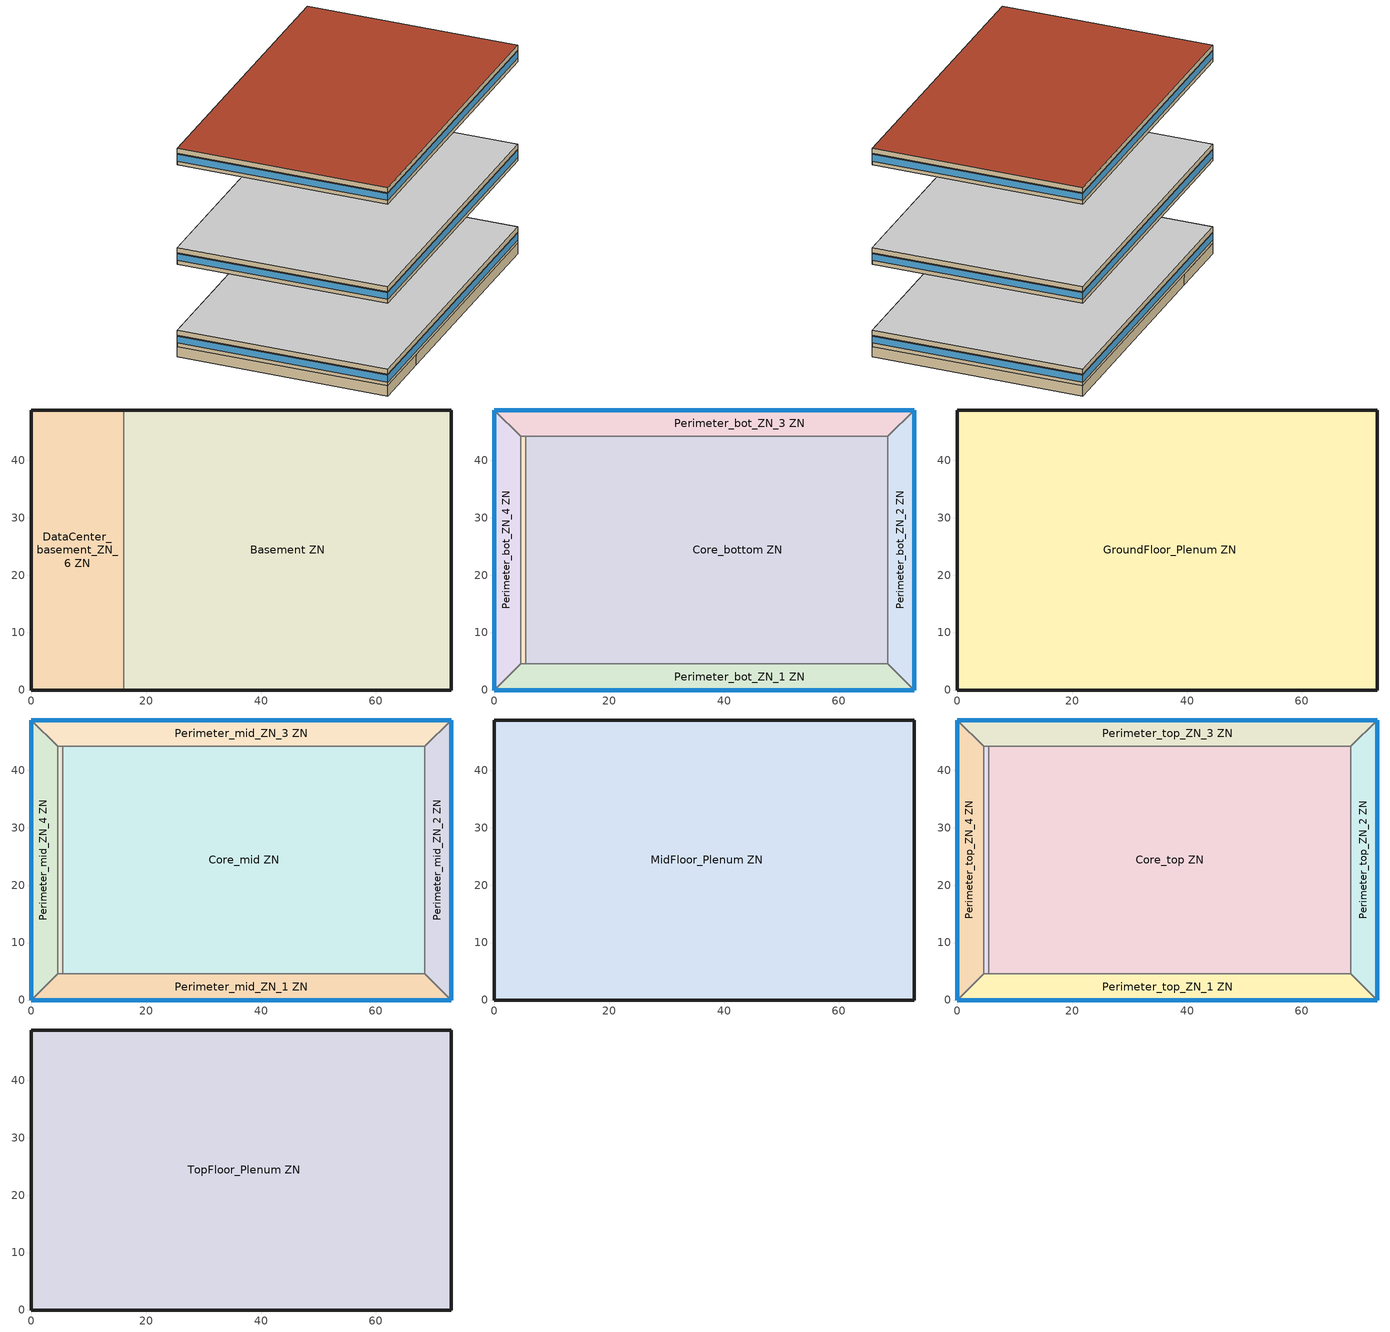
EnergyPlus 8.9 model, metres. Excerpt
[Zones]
Basement ZN
 floor ground (BTAP-Grnd-Floor-Mass:U-0.757): 73.11,48.74 73.11,0 16.08,0 16.08,48.74 z-2.44
 wall ground (BTAP-Grnd-Wall-Mass:U-0.568): 16.08,0 73.11,0 73.11,48.74 16.08,48.74 z-2.44:0
 wall to DataCenter_basement_ZN_6 ZN (BTAP-Int-Wall): 16.08,48.74 16.08,0 z-2.44:0
DataCenter_basement_ZN_6 ZN
 floor ground (BTAP-Grnd-Floor-Mass:U-0.757): 16.08,48.74 16.08,0 0,0 0,48.74 z-2.44
 wall ground (BTAP-Grnd-Wall-Mass:U-0.568): 16.08,48.74 0,48.74 0,0 16.08,0 z-2.44:0
Core_bottom ZN
 floor to Basement ZN (BTAP-Int-Floor): 68.53,44.16 68.53,4.57 16.08,4.57 16.08,44.16 z0
 floor to DataCenter_basement_ZN_6 ZN (BTAP-Int-Floor): 16.08,44.16 16.08,4.57 5.49,4.57 5.49,44.16 z0
 wall to Perimeter_bot_ZN_2 ZN (BTAP-Int-Wall): 68.53,4.57 68.53,44.16 z0:2.74
 wall to Perimeter_bot_ZN_3 ZN (BTAP-Int-Wall): 68.53,44.16 5.49,44.16 z0:2.74
 wall to Perimeter_bot_ZN_1 ZN (BTAP-Int-Wall): 5.49,4.57 68.53,4.57 z0:2.74
 wall to DataCenter_bot_ZN_6 ZN (BTAP-Int-Wall): 5.49,44.16 5.49,4.57 z0:2.74
DataCenter_bot_ZN_6 ZN
 floor to DataCenter_basement_ZN_6 ZN (BTAP-Int-Floor): 5.49,44.16 5.49,4.57 4.57,4.57 4.57,44.16 z0
 wall to Perimeter_bot_ZN_3 ZN (BTAP-Int-Wall): 5.49,44.16 4.57,44.16 z0:2.74
 wall to Perimeter_bot_ZN_1 ZN (BTAP-Int-Wall): 4.57,4.57 5.49,4.57 z0:2.74
 wall to Perimeter_bot_ZN_4 ZN (BTAP-Int-Wall): 4.57,44.16 4.57,4.57 z0:2.74
Perimeter_bot_ZN_1 ZN
 floor to DataCenter_basement_ZN_6 ZN (BTAP-Int-Floor): 16.08,4.57 16.08,0 0,0 4.57,4.57 z0
 floor to Basement ZN (BTAP-Int-Floor): 68.53,4.57 73.11,0 16.08,0 16.08,4.57 z0
 wall outside (BTAP-Ext-Wall-Mass:U-0.315): 0,0 73.11,0 z0:2.74
 wall to Perimeter_bot_ZN_2 ZN (BTAP-Int-Wall): 73.11,0 68.53,4.57 z0:2.74
 wall to Perimeter_bot_ZN_4 ZN (BTAP-Int-Wall): 4.57,4.57 0,0 z0:2.74
 window (BTAP-Ext-FixedWindow:U=0.240 SHGC=0.600): 0,0 73.11,0 z0.91:2.5
Perimeter_bot_ZN_2 ZN
 floor to Basement ZN (BTAP-Int-Floor): 73.11,48.74 73.11,0 68.53,4.57 68.53,44.16 z0
 wall outside (BTAP-Ext-Wall-Mass:U-0.315): 73.11,0 73.11,48.74 z0:2.74
 wall to Perimeter_bot_ZN_3 ZN (BTAP-Int-Wall): 73.11,48.74 68.53,44.16 z0:2.74
 window (BTAP-Ext-FixedWindow:U=0.240 SHGC=0.600): 73.11,0 73.11,48.74 z0.91:2.5
Perimeter_bot_ZN_3 ZN
 floor to DataCenter_basement_ZN_6 ZN (BTAP-Int-Floor): 16.08,48.74 16.08,44.16 4.57,44.16 0,48.74 z0
 floor to Basement ZN (BTAP-Int-Floor): 73.11,48.74 68.53,44.16 16.08,44.16 16.08,48.74 z0
 wall outside (BTAP-Ext-Wall-Mass:U-0.315): 73.11,48.74 0,48.74 z0:2.74
 wall to Perimeter_bot_ZN_4 ZN (BTAP-Int-Wall): 0,48.74 4.57,44.16 z0:2.74
 window (BTAP-Ext-FixedWindow:U=0.240 SHGC=0.600): 73.11,48.74 0,48.74 z0.91:2.5
Perimeter_bot_ZN_4 ZN
 floor to DataCenter_basement_ZN_6 ZN (BTAP-Int-Floor): 0,48.74 4.57,44.16 4.57,4.57 0,0 z0
 wall outside (BTAP-Ext-Wall-Mass:U-0.315): 0,48.74 0,0 z0:2.74
 window (BTAP-Ext-FixedWindow:U=0.240 SHGC=0.600): 0,48.74 0,0 z0.91:2.5
GroundFloor_Plenum ZN
 floor to Core_bottom ZN (BTAP-Int-Floor): 68.53,44.16 68.53,4.57 5.49,4.57 5.49,44.16 z2.74
 floor to DataCenter_bot_ZN_6 ZN (BTAP-Int-Floor): 5.49,44.16 5.49,4.57 4.57,4.57 4.57,44.16 z2.74
 floor to Perimeter_bot_ZN_1 ZN (BTAP-Int-Floor): 68.53,4.57 73.11,0 0,0 4.57,4.57 z2.74
 floor to Perimeter_bot_ZN_2 ZN (BTAP-Int-Floor): 73.11,48.74 73.11,0 68.53,4.57 68.53,44.16 z2.74
 floor to Perimeter_bot_ZN_3 ZN (BTAP-Int-Floor): 73.11,48.74 68.53,44.16 4.57,44.16 0,48.74 z2.74
 floor to Perimeter_bot_ZN_4 ZN (BTAP-Int-Floor): 0,48.74 4.57,44.16 4.57,4.57 0,0 z2.74
 wall outside (BTAP-Ext-Wall-Mass:U-0.315): 73.11,0 73.11,48.74 0,48.74 0,0 73.11,0 z2.74:3.96
 ceiling adiabatic (BTAP-Int-Wall): 73.11,0 73.11,48.74 0,48.74 0,0 z3.96
Core_mid ZN
 floor adiabatic (BTAP-Int-Wall): 68.53,44.16 68.53,4.57 5.49,4.57 5.49,44.16 z19.82
 wall to Perimeter_mid_ZN_2 ZN (BTAP-Int-Wall): 68.53,4.57 68.53,44.16 z19.82:22.56
 wall to Perimeter_mid_ZN_3 ZN (BTAP-Int-Wall): 68.53,44.16 5.49,44.16 z19.82:22.56
 wall to Perimeter_mid_ZN_1 ZN (BTAP-Int-Wall): 5.49,4.57 68.53,4.57 z19.82:22.56
 wall to DataCenter_mid_ZN_6 ZN (BTAP-Int-Wall): 5.49,44.16 5.49,4.57 z19.82:22.56
DataCenter_mid_ZN_6 ZN
 floor adiabatic (BTAP-Int-Wall): 5.49,44.16 5.49,4.57 4.57,4.57 4.57,44.16 z19.82
 wall to Perimeter_mid_ZN_3 ZN (BTAP-Int-Wall): 5.49,44.16 4.57,44.16 z19.82:22.56
 wall to Perimeter_mid_ZN_1 ZN (BTAP-Int-Wall): 4.57,4.57 5.49,4.57 z19.82:22.56
 wall to Perimeter_mid_ZN_4 ZN (BTAP-Int-Wall): 4.57,44.16 4.57,4.57 z19.82:22.56
Perimeter_mid_ZN_1 ZN
 floor adiabatic (BTAP-Int-Wall): 68.53,4.57 73.11,0 0,0 4.57,4.57 z19.82
 wall outside (BTAP-Ext-Wall-Mass:U-0.315): 0,0 73.11,0 z19.82:22.56
 wall to Perimeter_mid_ZN_2 ZN (BTAP-Int-Wall): 73.11,0 68.53,4.57 z19.82:22.56
 wall to Perimeter_mid_ZN_4 ZN (BTAP-Int-Wall): 4.57,4.57 0,0 z19.82:22.56
 window (BTAP-Ext-FixedWindow:U=0.240 SHGC=0.600): 0,0 73.11,0 z20.73:22.32
Perimeter_mid_ZN_2 ZN
 floor adiabatic (BTAP-Int-Wall): 73.11,48.74 73.11,0 68.53,4.57 68.53,44.16 z19.82
 wall outside (BTAP-Ext-Wall-Mass:U-0.315): 73.11,0 73.11,48.74 z19.82:22.56
 wall to Perimeter_mid_ZN_3 ZN (BTAP-Int-Wall): 73.11,48.74 68.53,44.16 z19.82:22.56
 window (BTAP-Ext-FixedWindow:U=0.240 SHGC=0.600): 73.11,0 73.11,48.74 z20.73:22.32
Perimeter_mid_ZN_3 ZN
 floor adiabatic (BTAP-Int-Wall): 73.11,48.74 68.53,44.16 4.57,44.16 0,48.74 z19.82
 wall outside (BTAP-Ext-Wall-Mass:U-0.315): 73.11,48.74 0,48.74 z19.82:22.56
 wall to Perimeter_mid_ZN_4 ZN (BTAP-Int-Wall): 0,48.74 4.57,44.16 z19.82:22.56
 window (BTAP-Ext-FixedWindow:U=0.240 SHGC=0.600): 73.11,48.74 0,48.74 z20.73:22.32
Perimeter_mid_ZN_4 ZN
 floor adiabatic (BTAP-Int-Wall): 0,48.74 4.57,44.16 4.57,4.57 0,0 z19.82
 wall outside (BTAP-Ext-Wall-Mass:U-0.315): 0,48.74 0,0 z19.82:22.56
 window (BTAP-Ext-FixedWindow:U=0.240 SHGC=0.600): 0,48.74 0,0 z20.73:22.32
MidFloor_Plenum ZN
 floor to Core_mid ZN (BTAP-Int-Floor): 68.53,44.16 68.53,4.57 5.49,4.57 5.49,44.16 z22.56
 floor to DataCenter_mid_ZN_6 ZN (BTAP-Int-Floor): 5.49,44.16 5.49,4.57 4.57,4.57 4.57,44.16 z22.56
 floor to Perimeter_mid_ZN_1 ZN (BTAP-Int-Floor): 68.53,4.57 73.11,0 0,0 4.57,4.57 z22.56
 floor to Perimeter_mid_ZN_2 ZN (BTAP-Int-Floor): 73.11,48.74 73.11,0 68.53,4.57 68.53,44.16 z22.56
 floor to Perimeter_mid_ZN_3 ZN (BTAP-Int-Floor): 73.11,48.74 68.53,44.16 4.57,44.16 0,48.74 z22.56
 floor to Perimeter_mid_ZN_4 ZN (BTAP-Int-Floor): 0,48.74 4.57,44.16 4.57,4.57 0,0 z22.56
 wall outside (BTAP-Ext-Wall-Mass:U-0.315): 73.11,0 73.11,48.74 0,48.74 0,0 73.11,0 z22.56:23.78
 ceiling adiabatic (BTAP-Int-Wall): 73.11,0 73.11,48.74 0,48.74 0,0 z23.78
Core_top ZN
 floor adiabatic (BTAP-Int-Wall): 68.53,44.16 68.53,4.57 5.49,4.57 5.49,44.16 z43.6
 wall to Perimeter_top_ZN_2 ZN (BTAP-Int-Wall): 68.53,4.57 68.53,44.16 z43.6:46.34
 wall to Perimeter_top_ZN_3 ZN (BTAP-Int-Wall): 68.53,44.16 5.49,44.16 z43.6:46.34
 wall to Perimeter_top_ZN_1 ZN (BTAP-Int-Wall): 5.49,4.57 68.53,4.57 z43.6:46.34
 wall to DataCenter_top_ZN_6 ZN (BTAP-Int-Wall): 5.49,44.16 5.49,4.57 z43.6:46.34
DataCenter_top_ZN_6 ZN
 floor adiabatic (BTAP-Int-Wall): 5.49,44.16 5.49,4.57 4.57,4.57 4.57,44.16 z43.6
 wall to Perimeter_top_ZN_3 ZN (BTAP-Int-Wall): 5.49,44.16 4.57,44.16 z43.6:46.34
 wall to Perimeter_top_ZN_1 ZN (BTAP-Int-Wall): 4.57,4.57 5.49,4.57 z43.6:46.34
 wall to Perimeter_top_ZN_4 ZN (BTAP-Int-Wall): 4.57,44.16 4.57,4.57 z43.6:46.34
Perimeter_top_ZN_1 ZN
 floor adiabatic (BTAP-Int-Wall): 68.53,4.57 73.11,0 0,0 4.57,4.57 z43.6
 wall outside (BTAP-Ext-Wall-Mass:U-0.315): 0,0 73.11,0 z43.6:46.34
 wall to Perimeter_top_ZN_2 ZN (BTAP-Int-Wall): 73.11,0 68.53,4.57 z43.6:46.34
 wall to Perimeter_top_ZN_4 ZN (BTAP-Int-Wall): 4.57,4.57 0,0 z43.6:46.34
 window (BTAP-Ext-FixedWindow:U=0.240 SHGC=0.600): 0,0 73.11,0 z44.51:46.1
Perimeter_top_ZN_2 ZN
 floor adiabatic (BTAP-Int-Wall): 73.11,48.74 73.11,0 68.53,4.57 68.53,44.16 z43.6
 wall outside (BTAP-Ext-Wall-Mass:U-0.315): 73.11,0 73.11,48.74 z43.6:46.34
 wall to Perimeter_top_ZN_3 ZN (BTAP-Int-Wall): 73.11,48.74 68.53,44.16 z43.6:46.34
 window (BTAP-Ext-FixedWindow:U=0.240 SHGC=0.600): 73.11,0 73.11,48.74 z44.51:46.1
Perimeter_top_ZN_3 ZN
 floor adiabatic (BTAP-Int-Wall): 73.11,48.74 68.53,44.16 4.57,44.16 0,48.74 z43.6
 wall outside (BTAP-Ext-Wall-Mass:U-0.315): 73.11,48.74 0,48.74 z43.6:46.34
 wall to Perimeter_top_ZN_4 ZN (BTAP-Int-Wall): 0,48.74 4.57,44.16 z43.6:46.34
 window (BTAP-Ext-FixedWindow:U=0.240 SHGC=0.600): 73.11,48.74 0,48.74 z44.51:46.1
Perimeter_top_ZN_4 ZN
 floor adiabatic (BTAP-Int-Wall): 0,48.74 4.57,44.16 4.57,4.57 0,0 z43.6
 wall outside (BTAP-Ext-Wall-Mass:U-0.315): 0,48.74 0,0 z43.6:46.34
 window (BTAP-Ext-FixedWindow:U=0.240 SHGC=0.600): 0,48.74 0,0 z44.51:46.1
TopFloor_Plenum ZN
 floor to Core_top ZN (BTAP-Int-Floor): 68.53,44.16 68.53,4.57 5.49,4.57 5.49,44.16 z46.34
 floor to DataCenter_top_ZN_6 ZN (BTAP-Int-Floor): 5.49,44.16 5.49,4.57 4.57,4.57 4.57,44.16 z46.34
 floor to Perimeter_top_ZN_1 ZN (BTAP-Int-Floor): 68.53,4.57 73.11,0 0,0 4.57,4.57 z46.34
 floor to Perimeter_top_ZN_2 ZN (BTAP-Int-Floor): 73.11,48.74 73.11,0 68.53,4.57 68.53,44.16 z46.34
 floor to Perimeter_top_ZN_3 ZN (BTAP-Int-Floor): 73.11,48.74 68.53,44.16 4.57,44.16 0,48.74 z46.34
 floor to Perimeter_top_ZN_4 ZN (BTAP-Int-Floor): 0,48.74 4.57,44.16 4.57,4.57 0,0 z46.34
 wall outside (BTAP-Ext-Wall-Mass:U-0.315): 73.11,0 73.11,48.74 0,48.74 0,0 73.11,0 z46.34:47.56
 roof outside (BTAP-Ext-Roof-Metal:U-0.227): 73.11,0 73.11,48.74 0,48.74 0,0 z47.56
[Building]
LargeOffice-CAN_BC_Vancouver.Intl.AP.718920_CWEC2016.epw created: 2018-09-14 14:09:40 +0000: North Axis {deg}=0; Loads Convergence Tolerance Value=0.04; Temperature Convergence Tolerance Value {deltaC}=0.2; Solar Distribution=FullInteriorAndExterior; Maximum Number of Warmup Days=25; Minimum Number of Warmup Days=6
[Site:Location]
Vancouver Intl AP_BC_CAN: Latitude {deg}=49.195; Longitude {deg}=-123.184; Time Zone {hr}=-8; Elevation {m}=4.3
[Site:GroundTemperature:BuildingSurface]
19.527, 19.502, 19.536, 19.598, 20.002, 21.64, 22.225, 22.375, 21.449, 20.121, 19.802, 19.633
[Site:WaterMainsTemperature]
Calculation Method=Correlation; Annual Average Outdoor Air Temperature {C}=10.4083; Maximum Difference In Monthly Average Outdoor Air Temperatures {deltaC}=14.1
[SizingPeriod:DesignDay] Day of Month=21; Dry-Bulb Temperature Range Modifier Type=DefaultMultipliers; Humidity Condition Type=Wetbulb; Barometric Pressure {Pa}=101273; Rain Indicator=No; Snow Indicator=No; Daylight Saving Time Indicator=No
Name | Month | Day Type | Maximum Dry-Bulb Temperature {C} | Daily Dry-Bulb Temperature Range {deltaC} | Wetbulb or DewPoint at Maximum Dry-Bulb {C} | Wind Speed {m/s} | Wind Direction {deg} | Solar Model Indicator | ASHRAE Clear Sky Optical Depth for Beam Irradiance (taub) | ASHRAE Clear Sky Optical Depth for Diffuse Irradiance (taud) | Sky Clearness
Vancouver Intl AP Ann Clg .4% Condns DB=>MWB | 7 | SummerDesignDay | 25.1 | 7.6 | 18.5 | 3.7 | 300 | ASHRAETau | 0.359 | 2.485
Vancouver Intl AP Ann Htg 99.6% Condns DB | 12 | WinterDesignDay | -6.1 | 0 | -6.1 | 3 | 100 | ASHRAEClearSky |  |  | 0
[Material] Thermal Absorptance=0.9
Name | Roughness | Thickness {m} | Conductivity {W/m-K} | Density {kg/m3} | Specific Heat {J/kg-K} | Solar Absorptance | Visible Absorptance
1/2IN Gypsum 1 | Smooth | 0.0127 | 0.16 | 784.9 | 830 | 0.4 | 0.4
100mm Normalweight concrete floor 1 | MediumSmooth | 0.1016 | 2.31 | 2322 | 832 | 0.7 | 0.7
1IN Stucco 1 | Smooth | 0.0253 | 0.6918 | 1858 | 837 | 0.7 | 0.92
6 in. Normalweight Concrete Floor 1; 6 in. Normalweight Concrete Floor 2 | MediumRough | 0.1524 | 2.31 | 2322 | 832 | 0.7 | 0.7
8IN CONCRETE HW RefBldg 1 | Rough | 0.2032 | 1.311 | 2240 | 836.8 | 0.7 | 0.7
G01 13mm gypsum board 1 | Smooth | 0.0127 | 0.16 | 800 | 1090 | 0.7 | 0.5
Metal Roof Surface 1 | Smooth | 0.0008 | 45.28 | 7824 | 500 | 0.7 | 0.7
[Material:NoMass] Roughness=Smooth; Thermal Absorptance=0.9; Solar Absorptance=0.7
Name | Thermal Resistance {m2-K/W} | Visible Absorptance
Typical Carpet Pad | 0.21648 | 0.8
Typical Carpet Pad 2 | 1.25503 | 0.8
Typical Carpet Pad 3 | 1.69459 | 0.8
Typical Insulation 2 | 2.90366 | 0.7
Typical Insulation 3 | 4.40527 | 0.7
[WindowMaterial:SimpleGlazingSystem]
SimpleGlazing:U=0.240 SHGC=0.600: U-Factor {W/m2-K}=2.4; Solar Heat Gain Coefficient=0.6; Visible Transmittance=0.21
[Construction]
BTAP-Ext-FixedWindow:U=0.240 SHGC=0.600: SimpleGlazing:U=0.240 SHGC=0.600
BTAP-Ext-Roof-Metal:U-0.227: Metal Roof Surface 1, Typical Insulation 3
BTAP-Ext-Wall-Mass:U-0.315: 1IN Stucco 1, 8IN CONCRETE HW RefBldg 1, Typical Insulation 2, 1/2IN Gypsum 1
BTAP-Grnd-Floor-Mass:U-0.757: 6 in. Normalweight Concrete Floor 1, Typical Carpet Pad 2
BTAP-Grnd-Wall-Mass:U-0.568: 6 in. Normalweight Concrete Floor 2, Typical Carpet Pad 3
BTAP-Int-Floor: 100mm Normalweight concrete floor 1, Typical Carpet Pad
BTAP-Int-Wall: G01 13mm gypsum board 1, G01 13mm gypsum board 1
[Zone]
Name | Part of Total Floor Area | Multiplier
Basement ZN; Core_bottom ZN; Core_top ZN; Perimeter_bot_ZN_1 ZN; Perimeter_bot_ZN_2 ZN; Perimeter_bot_ZN_3 ZN; Perimeter_bot_ZN_4 ZN; Perimeter_top_ZN_1 ZN; Perimeter_top_ZN_2 ZN; Perimeter_top_ZN_3 ZN; Perimeter_top_ZN_4 ZN | Yes
Core_mid ZN; Perimeter_mid_ZN_1 ZN; Perimeter_mid_ZN_2 ZN; Perimeter_mid_ZN_3 ZN; Perimeter_mid_ZN_4 ZN | Yes | 10
DataCenter_basement_ZN_6 ZN; DataCenter_bot_ZN_6 ZN; DataCenter_top_ZN_6 ZN
DataCenter_mid_ZN_6 ZN |  | 10
GroundFloor_Plenum ZN; TopFloor_Plenum ZN | No
MidFloor_Plenum ZN | No | 10
[ZoneControl:Thermostat] Control Object Type 1=ThermostatSetpoint:DualSetpoint
Name | Zone or ZoneList | Control Type Schedule | Control Name 1
Basement ZN Thermostat | Basement ZN | Basement ZN Thermostat Schedule | Space Function Electrical/Mechanical-sch-A Thermostat 1
Core_bottom ZN Thermostat | Core_bottom ZN | Core_bottom ZN Thermostat Schedule | Space Function Office - open plan Thermostat 1
Core_mid ZN Thermostat | Core_mid ZN | Core_mid ZN Thermostat Schedule | Space Function Office - open plan Thermostat 2
Core_top ZN Thermostat | Core_top ZN | Core_top ZN Thermostat Schedule | Space Function Office - open plan Thermostat 3
DataCenter_basement_ZN_6 ZN Thermostat | DataCenter_basement_ZN_6 ZN | DataCenter_basement_ZN_6 ZN Thermostat Schedule | Space Function Office - open plan Thermostat 4
DataCenter_bot_ZN_6 ZN Thermostat | DataCenter_bot_ZN_6 ZN | DataCenter_bot_ZN_6 ZN Thermostat Schedule | Space Function Office - open plan Thermostat 5
DataCenter_mid_ZN_6 ZN Thermostat | DataCenter_mid_ZN_6 ZN | DataCenter_mid_ZN_6 ZN Thermostat Schedule | Space Function Office - open plan Thermostat 6
DataCenter_top_ZN_6 ZN Thermostat | DataCenter_top_ZN_6 ZN | DataCenter_top_ZN_6 ZN Thermostat Schedule | Space Function Office - open plan Thermostat 7
Perimeter_bot_ZN_1 ZN Thermostat | Perimeter_bot_ZN_1 ZN | Perimeter_bot_ZN_1 ZN Thermostat Schedule | Space Function Office - open plan Thermostat 8
Perimeter_bot_ZN_2 ZN Thermostat | Perimeter_bot_ZN_2 ZN | Perimeter_bot_ZN_2 ZN Thermostat Schedule | Space Function Office - open plan Thermostat 9
Perimeter_bot_ZN_3 ZN Thermostat | Perimeter_bot_ZN_3 ZN | Perimeter_bot_ZN_3 ZN Thermostat Schedule | Space Function Office - open plan Thermostat 10
Perimeter_bot_ZN_4 ZN Thermostat | Perimeter_bot_ZN_4 ZN | Perimeter_bot_ZN_4 ZN Thermostat Schedule | Space Function Office - open plan Thermostat 11
Perimeter_mid_ZN_1 ZN Thermostat | Perimeter_mid_ZN_1 ZN | Perimeter_mid_ZN_1 ZN Thermostat Schedule | Space Function Office - open plan Thermostat 12
Perimeter_mid_ZN_2 ZN Thermostat | Perimeter_mid_ZN_2 ZN | Perimeter_mid_ZN_2 ZN Thermostat Schedule | Space Function Office - open plan Thermostat 13
Perimeter_mid_ZN_3 ZN Thermostat | Perimeter_mid_ZN_3 ZN | Perimeter_mid_ZN_3 ZN Thermostat Schedule | Space Function Office - open plan Thermostat 14
Perimeter_mid_ZN_4 ZN Thermostat | Perimeter_mid_ZN_4 ZN | Perimeter_mid_ZN_4 ZN Thermostat Schedule | Space Function Office - open plan Thermostat 15
Perimeter_top_ZN_1 ZN Thermostat | Perimeter_top_ZN_1 ZN | Perimeter_top_ZN_1 ZN Thermostat Schedule | Space Function Office - open plan Thermostat 16
Perimeter_top_ZN_2 ZN Thermostat | Perimeter_top_ZN_2 ZN | Perimeter_top_ZN_2 ZN Thermostat Schedule | Space Function Office - open plan Thermostat 17
Perimeter_top_ZN_3 ZN Thermostat | Perimeter_top_ZN_3 ZN | Perimeter_top_ZN_3 ZN Thermostat Schedule | Space Function Office - open plan Thermostat 18
Perimeter_top_ZN_4 ZN Thermostat | Perimeter_top_ZN_4 ZN | Perimeter_top_ZN_4 ZN Thermostat Schedule | Space Function Office - open plan Thermostat 19
[ThermostatSetpoint:DualSetpoint] Heating Setpoint Temperature Schedule=NECB-A-Thermostat Setpoint-Heating; Cooling Setpoint Temperature Schedule=NECB-A-Thermostat Setpoint-Cooling
Space Function Electrical/Mechanical-sch-A Thermostat 1; Space Function Office - open plan Thermostat 1; Space Function Office - open plan Thermostat 2; Space Function Office - open plan Thermostat 3; Space Function Office - open plan Thermostat 4; Space Function Office - open plan Thermostat 5; Space Function Office - open plan Thermostat 6; Space Function Office - open plan Thermostat 7; Space Function Office - open plan Thermostat 8; Space Function Office - open plan Thermostat 9; Space Function Office - open plan Thermostat 10; Space Function Office - open plan Thermostat 11; Space Function Office - open plan Thermostat 12; Space Function Office - open plan Thermostat 13; Space Function Office - open plan Thermostat 14; Space Function Office - open plan Thermostat 15; Space Function Office - open plan Thermostat 16; Space Function Office - open plan Thermostat 17; Space Function Office - open plan Thermostat 18; Space Function Office - open plan Thermostat 19
[ZoneHVAC:IdealLoadsAirSystem]
Name | Design Specification Outdoor Air Object
Zone HVAC Ideal Loads Air System 1 | Space Function Electrical/Mechanical-sch-A Ventilation
Zone HVAC Ideal Loads Air System 2; Zone HVAC Ideal Loads Air System 3; Zone HVAC Ideal Loads Air System 4; Zone HVAC Ideal Loads Air System 5; Zone HVAC Ideal Loads Air System 6; Zone HVAC Ideal Loads Air System 7; Zone HVAC Ideal Loads Air System 8; Zone HVAC Ideal Loads Air System 11; Zone HVAC Ideal Loads Air System 12; Zone HVAC Ideal Loads Air System 13; Zone HVAC Ideal Loads Air System 14; Zone HVAC Ideal Loads Air System 15; Zone HVAC Ideal Loads Air System 16; Zone HVAC Ideal Loads Air System 17; Zone HVAC Ideal Loads Air System 18; Zone HVAC Ideal Loads Air System 19; Zone HVAC Ideal Loads Air System 20; Zone HVAC Ideal Loads Air System 21; Zone HVAC Ideal Loads Air System 22 | Space Function Office - open plan Ventilation
Zone HVAC Ideal Loads Air System 9; Zone HVAC Ideal Loads Air System 10; Zone HVAC Ideal Loads Air System 23 | Space Function - undefined - Ventilation
[DesignSpecification:OutdoorAir] Outdoor Air Method=Sum; Outdoor Air Flow per Person {m3/s-person}=0; Outdoor Air Flow per Zone {m3/s}=0; Outdoor Air Flow Air Changes per Hour {1/hr}=0
Name | Outdoor Air Flow per Zone Floor Area {m3/s-m2}
Space Function Electrical/Mechanical-sch-A Ventilation | 0.0003048
Space Function Office - open plan Ventilation | 0.0004318
Space Function - undefined - Ventilation | 0
[Zone equipment]
Basement ZN: Zone HVAC Ideal Loads Air System 1
Core_bottom ZN: Zone HVAC Ideal Loads Air System 2
Core_mid ZN: Zone HVAC Ideal Loads Air System 3
Core_top ZN: Zone HVAC Ideal Loads Air System 4
DataCenter_basement_ZN_6 ZN: Zone HVAC Ideal Loads Air System 5
DataCenter_bot_ZN_6 ZN: Zone HVAC Ideal Loads Air System 6
DataCenter_mid_ZN_6 ZN: Zone HVAC Ideal Loads Air System 7
DataCenter_top_ZN_6 ZN: Zone HVAC Ideal Loads Air System 8
GroundFloor_Plenum ZN: Zone HVAC Ideal Loads Air System 9
MidFloor_Plenum ZN: Zone HVAC Ideal Loads Air System 10
Perimeter_bot_ZN_1 ZN: Zone HVAC Ideal Loads Air System 11
Perimeter_bot_ZN_2 ZN: Zone HVAC Ideal Loads Air System 12
Perimeter_bot_ZN_3 ZN: Zone HVAC Ideal Loads Air System 13
Perimeter_bot_ZN_4 ZN: Zone HVAC Ideal Loads Air System 14
Perimeter_mid_ZN_1 ZN: Zone HVAC Ideal Loads Air System 15
Perimeter_mid_ZN_2 ZN: Zone HVAC Ideal Loads Air System 16
Perimeter_mid_ZN_3 ZN: Zone HVAC Ideal Loads Air System 17
Perimeter_mid_ZN_4 ZN: Zone HVAC Ideal Loads Air System 18
Perimeter_top_ZN_1 ZN: Zone HVAC Ideal Loads Air System 19
Perimeter_top_ZN_2 ZN: Zone HVAC Ideal Loads Air System 20
Perimeter_top_ZN_3 ZN: Zone HVAC Ideal Loads Air System 21
Perimeter_top_ZN_4 ZN: Zone HVAC Ideal Loads Air System 22
TopFloor_Plenum ZN: Zone HVAC Ideal Loads Air System 23
[Sizing:Zone] Zone Cooling Design Supply Air Temperature Input Method=SupplyAirTemperature; Zone Cooling Design Supply Air Temperature {C}=14; Zone Cooling Design Supply Air Temperature Difference {deltaC}=11.11; Zone Heating Design Supply Air Temperature Input Method=SupplyAirTemperature; Zone Heating Design Supply Air Temperature {C}=40; Zone Heating Design Supply Air Temperature Difference {deltaC}=11.11; Zone Cooling Design Supply Air Humidity Ratio {kgWater/kgDryAir}=0.0085; Zone Heating Design Supply Air Humidity Ratio {kgWater/kgDryAir}=0.008; Cooling Design Air Flow Method=DesignDay; Cooling Design Air Flow Rate {m3/s}=0; Cooling Minimum Air Flow per Zone Floor Area {m3/s-m2}=0.000762; Cooling Minimum Air Flow {m3/s}=0; Cooling Minimum Air Flow Fraction=0; Heating Design Air Flow Method=DesignDay; Heating Design Air Flow Rate {m3/s}=0; Heating Maximum Air Flow per Zone Floor Area {m3/s-m2}=0.002032; Heating Maximum Air Flow {m3/s}=0.141576; Heating Maximum Air Flow Fraction=0.3; Account for Dedicated Outdoor Air System=No
Name | Design Specification Outdoor Air Object | Design Specification Zone Air Distribution Object
Basement ZN | Space Function Electrical/Mechanical-sch-A Ventilation | Basement ZN Design Spec Zone Air Dist
Core_bottom ZN | Space Function Office - open plan Ventilation | Core_bottom ZN Design Spec Zone Air Dist
Core_mid ZN | Space Function Office - open plan Ventilation | Core_mid ZN Design Spec Zone Air Dist
Core_top ZN | Space Function Office - open plan Ventilation | Core_top ZN Design Spec Zone Air Dist
DataCenter_basement_ZN_6 ZN | Space Function Office - open plan Ventilation | DataCenter_basement_ZN_6 ZN Design Spec Zone Air Dist
DataCenter_bot_ZN_6 ZN | Space Function Office - open plan Ventilation | DataCenter_bot_ZN_6 ZN Design Spec Zone Air Dist
DataCenter_mid_ZN_6 ZN | Space Function Office - open plan Ventilation | DataCenter_mid_ZN_6 ZN Design Spec Zone Air Dist
DataCenter_top_ZN_6 ZN | Space Function Office - open plan Ventilation | DataCenter_top_ZN_6 ZN Design Spec Zone Air Dist
GroundFloor_Plenum ZN | Space Function - undefined - Ventilation | GroundFloor_Plenum ZN Design Spec Zone Air Dist
MidFloor_Plenum ZN | Space Function - undefined - Ventilation | MidFloor_Plenum ZN Design Spec Zone Air Dist
Perimeter_bot_ZN_1 ZN | Space Function Office - open plan Ventilation | Perimeter_bot_ZN_1 ZN Design Spec Zone Air Dist
Perimeter_bot_ZN_2 ZN | Space Function Office - open plan Ventilation | Perimeter_bot_ZN_2 ZN Design Spec Zone Air Dist
Perimeter_bot_ZN_3 ZN | Space Function Office - open plan Ventilation | Perimeter_bot_ZN_3 ZN Design Spec Zone Air Dist
Perimeter_bot_ZN_4 ZN | Space Function Office - open plan Ventilation | Perimeter_bot_ZN_4 ZN Design Spec Zone Air Dist
Perimeter_mid_ZN_1 ZN | Space Function Office - open plan Ventilation | Perimeter_mid_ZN_1 ZN Design Spec Zone Air Dist
Perimeter_mid_ZN_2 ZN | Space Function Office - open plan Ventilation | Perimeter_mid_ZN_2 ZN Design Spec Zone Air Dist
Perimeter_mid_ZN_3 ZN | Space Function Office - open plan Ventilation | Perimeter_mid_ZN_3 ZN Design Spec Zone Air Dist
Perimeter_mid_ZN_4 ZN | Space Function Office - open plan Ventilation | Perimeter_mid_ZN_4 ZN Design Spec Zone Air Dist
Perimeter_top_ZN_1 ZN | Space Function Office - open plan Ventilation | Perimeter_top_ZN_1 ZN Design Spec Zone Air Dist
Perimeter_top_ZN_2 ZN | Space Function Office - open plan Ventilation | Perimeter_top_ZN_2 ZN Design Spec Zone Air Dist
Perimeter_top_ZN_3 ZN | Space Function Office - open plan Ventilation | Perimeter_top_ZN_3 ZN Design Spec Zone Air Dist
Perimeter_top_ZN_4 ZN | Space Function Office - open plan Ventilation | Perimeter_top_ZN_4 ZN Design Spec Zone Air Dist
TopFloor_Plenum ZN | Space Function - undefined - Ventilation | TopFloor_Plenum ZN Design Spec Zone Air Dist
[DesignSpecification:ZoneAirDistribution] Zone Air Distribution Effectiveness in Cooling Mode=1; Zone Air Distribution Effectiveness in Heating Mode=1
Basement ZN Design Spec Zone Air Dist; Core_bottom ZN Design Spec Zone Air Dist; Core_mid ZN Design Spec Zone Air Dist; Core_top ZN Design Spec Zone Air Dist; DataCenter_basement_ZN_6 ZN Design Spec Zone Air Dist; DataCenter_bot_ZN_6 ZN Design Spec Zone Air Dist; DataCenter_mid_ZN_6 ZN Design Spec Zone Air Dist; DataCenter_top_ZN_6 ZN Design Spec Zone Air Dist; GroundFloor_Plenum ZN Design Spec Zone Air Dist; MidFloor_Plenum ZN Design Spec Zone Air Dist; Perimeter_bot_ZN_1 ZN Design Spec Zone Air Dist; Perimeter_bot_ZN_2 ZN Design Spec Zone Air Dist; Perimeter_bot_ZN_3 ZN Design Spec Zone Air Dist; Perimeter_bot_ZN_4 ZN Design Spec Zone Air Dist; Perimeter_mid_ZN_1 ZN Design Spec Zone Air Dist; Perimeter_mid_ZN_2 ZN Design Spec Zone Air Dist; Perimeter_mid_ZN_3 ZN Design Spec Zone Air Dist; Perimeter_mid_ZN_4 ZN Design Spec Zone Air Dist; Perimeter_top_ZN_1 ZN Design Spec Zone Air Dist; Perimeter_top_ZN_2 ZN Design Spec Zone Air Dist; Perimeter_top_ZN_3 ZN Design Spec Zone Air Dist; Perimeter_top_ZN_4 ZN Design Spec Zone Air Dist; TopFloor_Plenum ZN Design Spec Zone Air Dist
[ZoneInfiltration:DesignFlowRate] Schedule=Always On Discrete; Design Flow Rate Calculation Method=Flow/ExteriorArea; Flow per Exterior Surface Area {m3/s-m2}=0.00025; Constant Term Coefficient=0; Temperature Term Coefficient=0; Velocity Term Coefficient=0.224; Velocity Squared Term Coefficient=0
Name | Zone or ZoneList
GroundFloor_Plenum Infiltration | GroundFloor_Plenum ZN
MidFloor_Plenum Infiltration | MidFloor_Plenum ZN
Perimeter_bot_ZN_1 Infiltration | Perimeter_bot_ZN_1 ZN
Perimeter_bot_ZN_2 Infiltration | Perimeter_bot_ZN_2 ZN
Perimeter_bot_ZN_3 Infiltration | Perimeter_bot_ZN_3 ZN
Perimeter_bot_ZN_4 Infiltration | Perimeter_bot_ZN_4 ZN
Perimeter_mid_ZN_1 Infiltration | Perimeter_mid_ZN_1 ZN
Perimeter_mid_ZN_2 Infiltration | Perimeter_mid_ZN_2 ZN
Perimeter_mid_ZN_3 Infiltration | Perimeter_mid_ZN_3 ZN
Perimeter_mid_ZN_4 Infiltration | Perimeter_mid_ZN_4 ZN
Perimeter_top_ZN_1 Infiltration | Perimeter_top_ZN_1 ZN
Perimeter_top_ZN_2 Infiltration | Perimeter_top_ZN_2 ZN
Perimeter_top_ZN_3 Infiltration | Perimeter_top_ZN_3 ZN
Perimeter_top_ZN_4 Infiltration | Perimeter_top_ZN_4 ZN
TopFloor_Plenum Infiltration | TopFloor_Plenum ZN
[Schedule:Compact]
Basement ZN Thermostat Schedule; Core_bottom ZN Thermostat Schedule; Core_mid ZN Thermostat Schedule; Core_top ZN Thermostat Schedule; DataCenter_basement_ZN_6 ZN Thermostat Schedule; DataCenter_bot_ZN_6 ZN Thermostat Schedule; DataCenter_mid_ZN_6 ZN Thermostat Schedule; DataCenter_top_ZN_6 ZN Thermostat Schedule; Perimeter_bot_ZN_1 ZN Thermostat Schedule; Perimeter_bot_ZN_2 ZN Thermostat Schedule; Perimeter_bot_ZN_3 ZN Thermostat Schedule; Perimeter_bot_ZN_4 ZN Thermostat Schedule; Perimeter_mid_ZN_1 ZN Thermostat Schedule; Perimeter_mid_ZN_2 ZN Thermostat Schedule; Perimeter_mid_ZN_3 ZN Thermostat Schedule; Perimeter_mid_ZN_4 ZN Thermostat Schedule; Perimeter_top_ZN_1 ZN Thermostat Schedule; Perimeter_top_ZN_2 ZN Thermostat Schedule; Perimeter_top_ZN_3 ZN Thermostat Schedule; Perimeter_top_ZN_4 ZN Thermostat Schedule: Through: 12/31, For: AllDays, Until: 24:00, 4
[Schedule:Day:Interval]
NECB-A-Thermostat Setpoint-Heating Sun|Hol Day; NECB-A-Thermostat Setpoint-Heating Sat Day: No, 24:00, 18
NECB-A-Thermostat Setpoint-Heating Default|Wkdy Day; NECB-A-Thermostat Setpoint-Heating Default: No, 06:00, 18, 07:00, 20, 21:00, 22, 24:00, 18
NECB-A-Thermostat Setpoint-Cooling Sun|Hol Day; NECB-A-Thermostat Setpoint-Cooling Sat Day: No, 24:00, 35
NECB-A-Thermostat Setpoint-Cooling Default|Wkdy Day; NECB-A-Thermostat Setpoint-Cooling Default: No, 06:00, 35, 21:00, 24, 24:00, 35
[Schedule:Week:Daily]
NECB-A-Thermostat Setpoint-Heating Week Rule - Jan1-Dec31: NECB-A-Thermostat Setpoint-Heating Sun|Hol Day, NECB-A-Thermostat Setpoint-Heating Default|Wkdy Day, NECB-A-Thermostat Setpoint-Heating Default|Wkdy Day, NECB-A-Thermostat Setpoint-Heating Default|Wkdy Day, NECB-A-Thermostat Setpoint-Heating Default|Wkdy Day, NECB-A-Thermostat Setpoint-Heating Default|Wkdy Day, NECB-A-Thermostat Setpoint-Heating Sat Day, NECB-A-Thermostat Setpoint-Heating Default, NECB-A-Thermostat Setpoint-Heating Default, NECB-A-Thermostat Setpoint-Heating Default, NECB-A-Thermostat Setpoint-Heating Default, NECB-A-Thermostat Setpoint-Heating Default
NECB-A-Thermostat Setpoint-Cooling Week Rule - Jan1-Dec31: NECB-A-Thermostat Setpoint-Cooling Sun|Hol Day, NECB-A-Thermostat Setpoint-Cooling Default|Wkdy Day, NECB-A-Thermostat Setpoint-Cooling Default|Wkdy Day, NECB-A-Thermostat Setpoint-Cooling Default|Wkdy Day, NECB-A-Thermostat Setpoint-Cooling Default|Wkdy Day, NECB-A-Thermostat Setpoint-Cooling Default|Wkdy Day, NECB-A-Thermostat Setpoint-Cooling Sat Day, NECB-A-Thermostat Setpoint-Cooling Default, NECB-A-Thermostat Setpoint-Cooling Default, NECB-A-Thermostat Setpoint-Cooling Default, NECB-A-Thermostat Setpoint-Cooling Default, NECB-A-Thermostat Setpoint-Cooling Default
[Schedule:Year]
NECB-A-Thermostat Setpoint-Heating: NECB-A-Thermostat Setpoint-Heating Week Rule - Jan1-Dec31, 1, 1, 12, 31
NECB-A-Thermostat Setpoint-Cooling: NECB-A-Thermostat Setpoint-Cooling Week Rule - Jan1-Dec31, 1, 1, 12, 31
[Schedule:Constant]
Always On Discrete: Hourly Value=1
